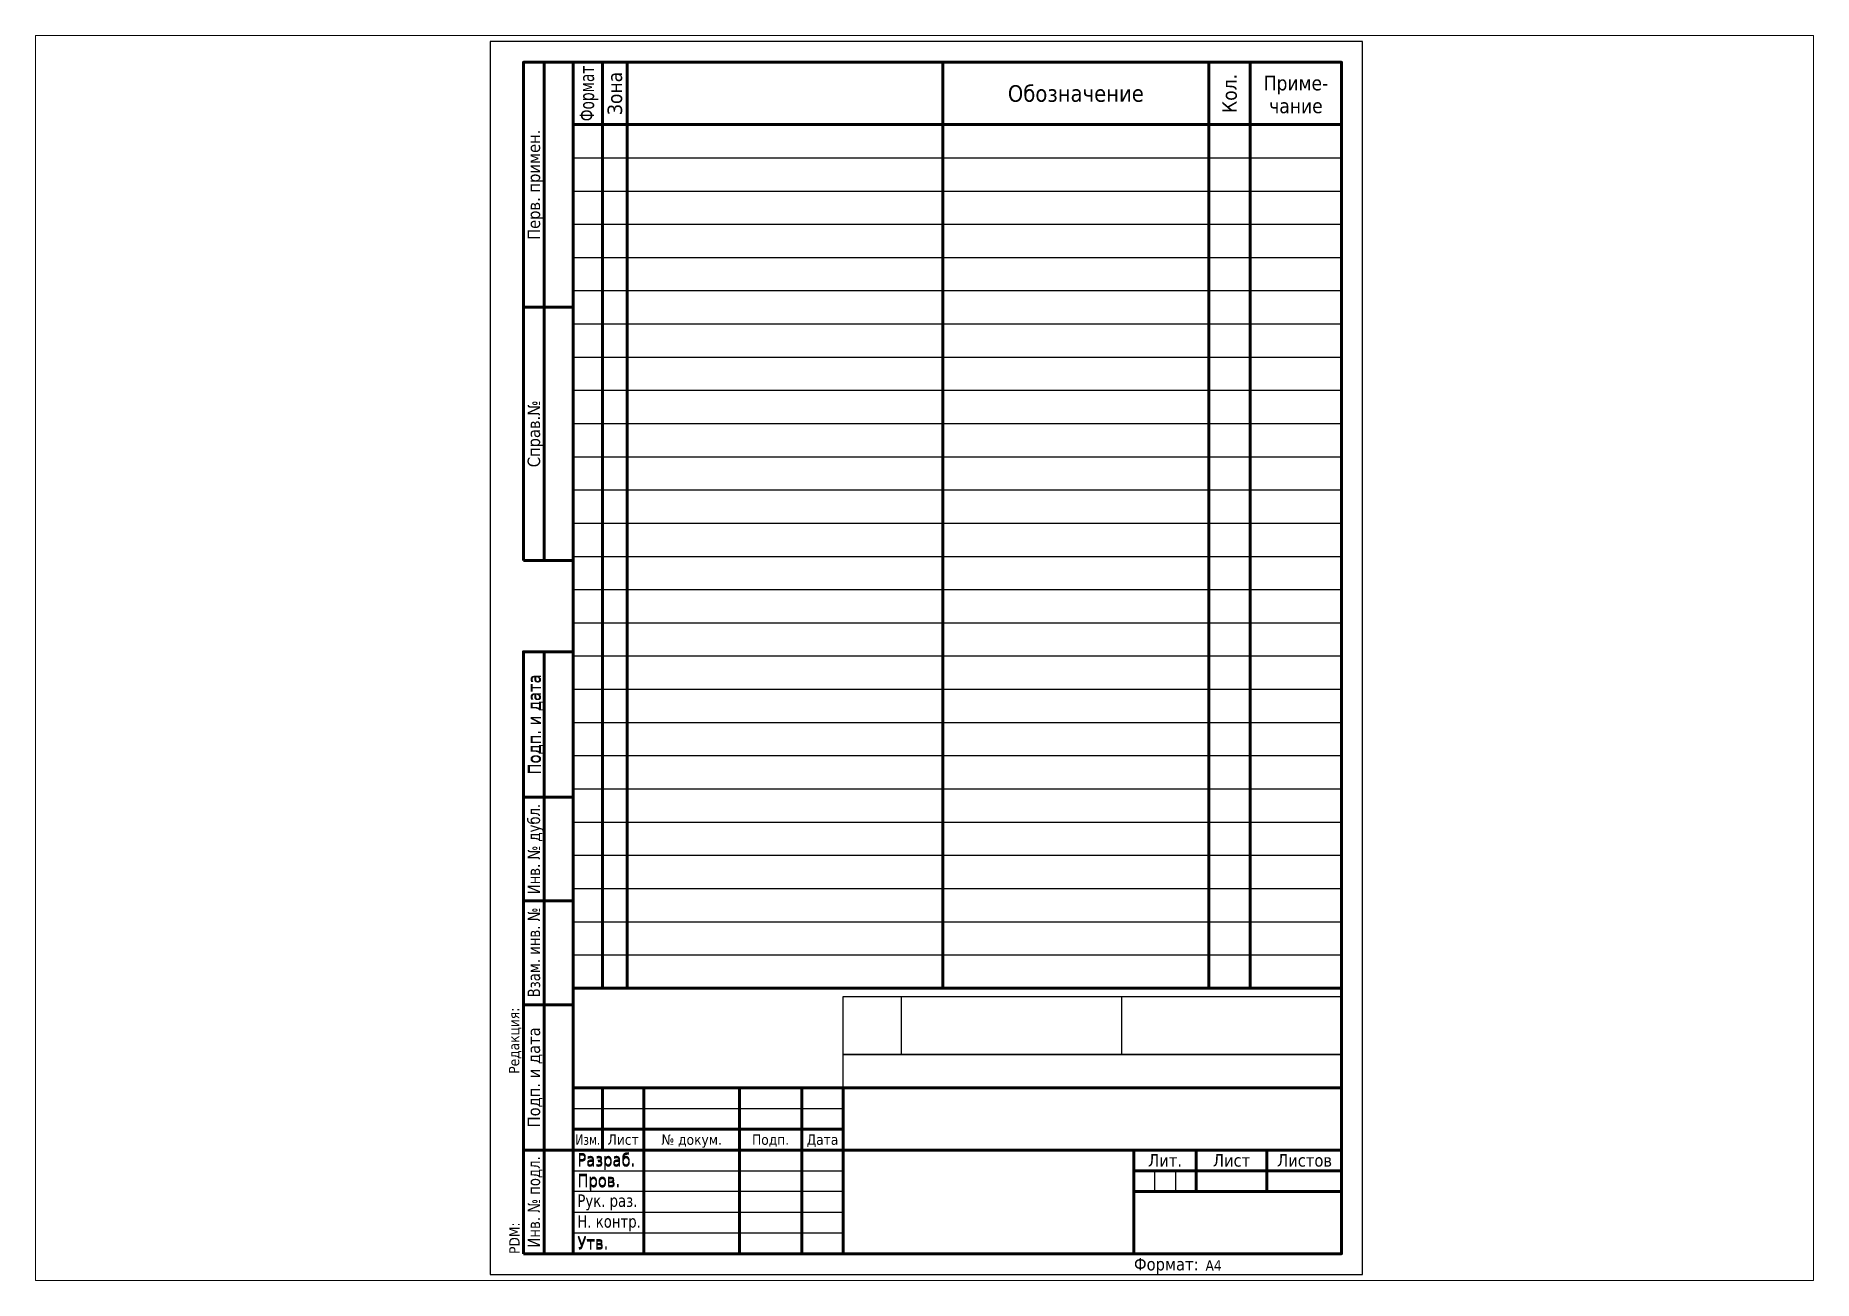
# Paper-space layout 'Layout1' of a CAD drawing. Header units: millimetres. Extents: x 29 to 262, y 20 to 183.
# The model-space entities are those that its viewports show. They can reach past a viewport. Long polylines and large blocks are cut down to what shows.
import ezdxf
from ezdxf.enums import TextEntityAlignment as Align

# ---------------------------------------------------------------- set-up
doc = ezdxf.new("R2010")
doc.units = ezdxf.units.MM
doc.header["$LTSCALE"] = 0.3
doc.layers.add('Текст', color=5, linetype='Continuous')
doc.styles.get("Standard").update_dxf_attribs({"font": 'tahoma.ttf'})

# ---------------------------------------------------------------- blocks, each defined once
blk = doc.blocks.new('*U10')
for p, q in [((-190, 40.01), (-190, 35.01)), ((-190, 40.01), (-190, 35.01)), ((-190, 30.01), (-190, 25.01)), ((-190, 30.01), (-190, 25.01)), ((-190, 20.01), (-190, 15.01)), ((-190, 20.01), (-190, 15.01))]:
    blk.add_line(p, q)
blk.add_lwpolyline([(-210, 0.01), (0, 0.01), (0, 297.01), (-210, 297.01)], close=True)
at = {"lineweight": 60}
for points in [[(-202, 172.01), (-190, 172.01), (-190, 292.01), (-202, 292.01)], [(-197, 292.01), (-202, 292.01), (-202, 233.01), (-197, 233.01)], [(-190, 292.01), (-190, 277.01), (-183, 277.01), (-183, 292.01)], [(-190, 292.01), (-5, 292.01), (-5, 5.01), (-190, 5.01)], [(-177, 277.01), (-177, 277.01), (-177, 292.01), (-171, 292.01), (-177, 292.01)], [(-177, 69.01), (-101, 69.01), (-101, 292.01), (-177, 292.01)], [(-101, 277.01), (-37, 277.01), (-37, 292.01), (-101, 292.01)], [(-27, 277.01), (-5, 277.01), (-5, 292.01), (-27, 292.01)], [(-197, 233.01), (-190, 233.01), (-190, 172.01), (-197, 172.01)], [(-202, 5.01), (-190, 5.01), (-190, 150.01), (-202, 150.01)], [(-197, 115.01), (-190, 115.01), (-190, 150.01), (-197, 150.01)], [(-197, 115.01), (-202, 115.01), (-202, 90.01), (-197, 90.01)], [(-197, 90.01), (-190, 90.01), (-190, 65.01), (-197, 65.01)], [(-197, 65.01), (-202, 65.01), (-202, 30.01), (-197, 30.01)], [(-190, 45.01), (-5, 45.01), (-5, 5.01), (-190, 5.01)], [(-183, 35.01), (-190, 35.01), (-190, 45.01), (-183, 45.01)], [(-173, 45.01), (-150, 45.01), (-150, 5.01), (-173, 5.01)], [(-135, 45.01), (-125, 45.01), (-125, 5.01), (-135, 5.01)], [(-125, 45.01), (-5, 45.01), (-5, 30.01), (-125, 30.01)], [(-190, 35.01), (-183, 35.01), (-183, 30.01), (-190, 30.01)], [(-183, 35.01), (-173, 35.01), (-173, 30.01), (-183, 30.01)], [(-173, 35.01), (-150, 35.01), (-150, 30.01), (-173, 30.01)], [(-150, 35.01), (-135, 35.01), (-135, 30.01), (-150, 30.01)], [(-135, 35.01), (-125, 35.01), (-125, 30.01), (-135, 30.01)], [(-197, 30.01), (-190, 30.01), (-190, 5.01), (-197, 5.01)], [(-55, 30.01), (-125, 30.01), (-125, 5.01), (-55, 5.01)], [(-55, 25.01), (-40, 25.01), (-40, 30.01), (-55, 30.01)], [(-23, 25.01), (-5, 25.01), (-5, 30.01), (-23, 30.01)], [(-55, 20.01), (-40, 20.01), (-40, 25.01), (-55, 25.01)], [(-40, 20.01), (-23, 20.01), (-23, 25.01), (-40, 25.01)], [(-23, 20.01), (-5, 20.01), (-5, 25.01), (-23, 25.01)]]:
    blk.add_lwpolyline(points, close=True, dxfattribs=at)
at = {"lineweight": -3}
for points in [[(-190, 277.01), (-190, 269.01), (-5, 269.01), (-5, 277.01)], [(-190, 269.01), (-190, 261.01), (-5, 261.01), (-5, 269.01)], [(-190, 261.01), (-190, 253.01), (-5, 253.01), (-5, 261.01)], [(-190, 253.01), (-190, 245.01), (-5, 245.01), (-5, 253.01)], [(-190, 245.01), (-190, 237.01), (-5, 237.01), (-5, 245.01)], [(-190, 237.01), (-190, 229.01), (-5, 229.01), (-5, 237.01)], [(-190, 229.01), (-190, 221.01), (-5, 221.01), (-5, 229.01)], [(-190, 221.01), (-190, 213.01), (-5, 213.01), (-5, 221.01)], [(-190, 213.01), (-190, 205.01), (-5, 205.01), (-5, 213.01)], [(-190, 205.01), (-190, 197.01), (-5, 197.01), (-5, 205.01)], [(-190, 197.01), (-190, 189.01), (-5, 189.01), (-5, 197.01)], [(-190, 189.01), (-190, 181.01), (-5, 181.01), (-5, 189.01)], [(-190, 181.01), (-190, 173.01), (-5, 173.01), (-5, 181.01)], [(-190, 173.01), (-190, 165.01), (-5, 165.01), (-5, 173.01)], [(-190, 165.01), (-190, 157.01), (-5, 157.01), (-5, 165.01)], [(-190, 157.01), (-190, 149.01), (-5, 149.01), (-5, 157.01)], [(-190, 149.01), (-190, 141.01), (-5, 141.01), (-5, 149.01)], [(-190, 141.01), (-190, 133.01), (-5, 133.01), (-5, 141.01)], [(-190, 133.01), (-190, 125.01), (-5, 125.01), (-5, 133.01)], [(-190, 125.01), (-190, 117.01), (-5, 117.01), (-5, 125.01)], [(-190, 117.01), (-190, 109.01), (-5, 109.01), (-5, 117.01)], [(-190, 109.01), (-190, 101.01), (-5, 101.01), (-5, 109.01)], [(-190, 101.01), (-190, 93.01), (-5, 93.01), (-5, 101.01)], [(-190, 93.01), (-190, 85.01), (-5, 85.01), (-5, 93.01)], [(-190, 85.01), (-190, 77.01), (-5, 77.01), (-5, 85.01)]]:
    blk.add_lwpolyline(points, dxfattribs=at)
at = {"lineweight": 60}
for points in [[(-190, 277.01), (-5, 277.01)], [(-183, 69.01), (-183, 277.01), (-177, 277.01), (-177, 69.01)], [(-37, 69.01), (-37, 277.01), (-27, 277.01), (-27, 69.01)], [(-190, 69.01), (-5, 69.01)], [(-190, 60.01), (-190, 5.01)]]:
    blk.add_lwpolyline(points, dxfattribs=at)
at = {"ltscale": 0.5}
for points in [[(-125, 67.01), (-5, 67.01), (-5, 53.01), (-125, 53.01)], [(-111, 67.01), (-58, 67.01), (-58, 53.01), (-111, 53.01)], [(-125, 53.01), (-5, 53.01), (-5, 45.01), (-125, 45.01)], [(-190, 40.01), (-125, 40.01), (-125, 35.01), (-190, 35.01)], [(-190, 25.01), (-125, 25.01), (-125, 20.01), (-190, 20.01)], [(-50, 25.01), (-45, 25.01), (-45, 20.01), (-50, 20.01)], [(-190, 15.01), (-125, 15.01), (-125, 10.01), (-190, 10.01)]]:
    blk.add_lwpolyline(points, close=True, dxfattribs=at)
for points in [[(-190, 5.01), (-173, 5.01)], [(-150, 5.01), (-135, 5.01)]]:
    blk.add_lwpolyline(points, dxfattribs=at)
at = {"lineweight": -3, "width": 0.8}
blk.add_text('Формат', height=3.5, rotation=90, dxfattribs=at).set_placement((-186.75, 284.51), align=Align.MIDDLE_CENTER)
at = {"lineweight": -3}
for s, p in [('Зона', (-180, 284.51)), ('Кол.', (-32, 284.51))]:
    blk.add_text(s, height=3.5, rotation=90, dxfattribs=at).set_placement(p, align=Align.MIDDLE_CENTER)
for s, height, p in [('Приме-', 3.5, (-16, 287.01)), ('Обозначение', 4, (-69, 284.51)), ('чание', 3.5, (-16, 281.51))]:
    blk.add_text(s, height=height, dxfattribs=at).set_placement(p, align=Align.MIDDLE_CENTER)
for s, p in [('Перв. примен.', (-199.5, 262.51)), ('Перв. примен.', (-199.5, 262.51)), ('Справ.№', (-199.5, 202.51)), ('Справ.№', (-199.5, 202.51)), ('Подп. и дата', (-199.5, 132.51)), ('Подп. и дата', (-199.3, 132.51)), ('Подп. и дата', (-199.5, 47.51)), ('Подп. и дата', (-199.5, 47.51))]:
    blk.add_text(s, height=3, rotation=90).set_placement(p, align=Align.MIDDLE_CENTER)
at = {"width": 0.9}
for s, p in [('Инв. № дубл.', (-199.5, 102.51)), ('Инв. № дубл.', (-199.5, 102.51)), ('Взам. инв. №', (-199.5, 77.58)), ('Взам. инв. №', (-199.5, 77.58)), ('Инв. № подл.', (-199.5, 17.51)), ('Инв. № подл.', (-199.5, 17.51))]:
    blk.add_text(s, height=3, rotation=90, dxfattribs=at).set_placement(p, align=Align.MIDDLE_CENTER)
for s, p in [('Редакция:', (-203.02, 48.38)), ('PDM: ', (-202.93, 4.97))]:
    blk.add_text(s, height=2.5, rotation=90).set_placement(p)
at = {"width": 0.86}
blk.add_text('Изм.', height=2.5, dxfattribs=at).set_placement((-186.5, 32.51), align=Align.MIDDLE_CENTER)
blk.add_text('Изм.', height=2.5, dxfattribs=at).set_placement((-186.5, 32.51), align=Align.MIDDLE_CENTER)
for s, height, p in [('Лист', 2.5, (-178, 32.51)), ('Лист', 2.5, (-178, 32.51)), ('№ докум.', 2.5, (-161.5, 32.51)), ('№ докум.', 2.5, (-161.5, 32.51)), ('Подп.', 2.5, (-142.5, 32.51)), ('Подп.', 2.5, (-142.5, 32.51)), ('Дата', 2.5, (-130, 32.51)), ('Дата', 2.5, (-130, 32.51)), ('Лит.', 3, (-47.5, 27.51)), ('Лит.', 3, (-47.5, 27.51)), ('Лист', 3, (-31.5, 27.51)), ('Лист', 3, (-31.5, 27.51)), ('Листов', 3, (-13.91, 27.51)), ('Листов', 3, (-13.91, 27.51))]:
    blk.add_text(s, height=height).set_placement(p, align=Align.MIDDLE_CENTER)
for s, p in [('Разраб.', (-189.01, 27.81)), ('Разраб.', (-189, 27.51)), ('Разраб.', (-189, 27.51)), ('Пров.', (-189.01, 22.81)), ('Пров.', (-189, 22.51)), ('Пров.', (-189, 22.51)), ('Утв.', (-189.01, 7.81)), ('Утв.', (-189, 7.51)), ('Утв.', (-189, 7.51)), ('Формат:', (-55, 2.51)), ('Формат:', (-55, 2.51))]:
    blk.add_text(s, height=3).set_placement(p, align=Align.MIDDLE_LEFT)
at = {"width": 0.9}
blk.add_text('Рук. раз.', height=3, dxfattribs=at).set_placement((-189.01, 17.81), align=Align.MIDDLE_LEFT)
blk.add_text('Н. контр.', height=3, dxfattribs=at).set_placement((-189.01, 11.31))
at = {"flags": 8}
for tag, p in [('ПЕРВ_ПРИМЕН', (-191.33, 261.52)), ('А_СПРАВ_№', (-191.5, 199.59)), ('А_ИНВ_№_ДУБЛ', (-191.27, 103)), ('А_ВЗАМ_ИНВ_№', (-191.35, 77.62)), ('А_ИНВ_№_ПОДЛ', (-191.4, 16.77))]:
    blk.add_attdef(tag, text='', height=4, rotation=90, dxfattribs=at).set_placement(p, align=Align.CENTER)
for tag, rotation, width, p, p2 in [('А_П_ИНВ_№_ДУБЛ_ДАТА', 90.0226, 0.203989, (-191.56, 139.01), (-191.56, 149.17)), ('А_П_ИНВ_№_ДУБЛ', 89.9976, 0.534086, (-191.41, 115.61), (-191.41, 135.58)), ('А_П_ИНВ_№_ПОДЛ_ДАТА', 90.0115, 0.205176, (-191.36, 53.54), (-191.37, 63.95)), ('А_П_ИНВ_№_ПОДЛ', 90.0184, 0.51569, (-191.38, 31.17), (-191.39, 50.91))]:
    blk.add_attdef(tag, text='', height=3, rotation=rotation, dxfattribs=dict(at, width=width)).set_placement(p, p2, align=Align.FIT)
for tag, p in [('DWG_DOC_VER', (-203.02, 64.96)), ('SWEPDM_DOC_ID', (-202.87, 13.78))]:
    blk.add_attdef(tag, p, '', height=2.5, rotation=90, dxfattribs=at)
at = {"ltscale": 0.3, "flags": 8}
for tag, p in [('ИИ_НОМЕР_ИЗМЕНЕНИЯ', (-186.35, 36.2)), ('ИИ_НОМЕР_ЗАМЕНЫ', (-178.26, 36.2))]:
    blk.add_attdef(tag, text='', height=2.5, dxfattribs=at).set_placement(p, align=Align.CENTER)
at = {"ltscale": 0.3, "width": 0.95, "flags": 8}
blk.add_attdef('ИИ_ОБОЗНАЧЕНИЕ', text='', height=2.5, dxfattribs=at).set_placement((-162.21, 36.22), align=Align.CENTER)
at = {"ltscale": 0.3, "flags": 8}
for tag, width, p, p2 in [('А_ФАМИЛИЯ', 0.672694, (-149.38, 36.24), (-135.75, 36.24)), ('А_ДАТА', 0.737412, (-134.58, 36.25), (-125.41, 36.25))]:
    blk.add_attdef(tag, text='', height=2.5, dxfattribs=dict(at, width=width)).set_placement(p, p2, align=Align.FIT)
at = {"flags": 8}
blk.add_attdef('ОБОЗНАЧЕНИЕ', text='', height=6, dxfattribs=at).set_placement((-65, 37.5), align=Align.MIDDLE_CENTER)
for tag, p in [('П_РАЗРАБ', (-172.32, 26.53)), ('П_ПРОВ', (-172.32, 21.53)), ('П_РУКРАЗР', (-172.33, 16.53)), ('П_Н_КОНТР', (-172.32, 11.53)), ('П_УТВ', (-172.32, 6.53)), ('ФОРМАТ', (-37.78, 0.95))]:
    blk.add_attdef(tag, p, '', height=2.5, dxfattribs=at)
for tag, height, p in [('П_РАЗРАБ_ЭП', 2.5, (-142.79, 26.65)), ('НАИМЕНОВАНИЕ_СТР1', 4, (-89.97, 25.5)), ('П_ПРОВ_ЭП', 2.5, (-142.79, 21.49)), ('НАИМЕНОВАНИЕ_СТР2', 4, (-89.93, 21.08)), ('ЛИСТ', 3, (-31.5, 21.03)), ('ЛИСТОВ', 3, (-13.99, 20.82)), ('П_РУКРАЗР_ЭП', 2.5, (-142.8, 16.65)), ('НАИМЕНОВАНИЕ_СТР3', 4, (-89.92, 16.69)), ('П_Н_КОНТР_ЭП', 2.5, (-142.79, 11.65)), ('НАИМЕНОВАНИЕ_СТР4', 4, (-89.99, 12.21)), ('П_УТВ_ЭП', 2.5, (-142.79, 6.65))]:
    blk.add_attdef(tag, text='', height=height, dxfattribs=at).set_placement(p, align=Align.CENTER)
at = {"width": 0.737412, "flags": 8}
for tag, p in [('П_РАЗРАБ_ДАТА', (-135.01, 27.41)), ('П_ПРОВ_ДАТА', (-135.01, 22.16)), ('П_РУКРАЗР_ДАТА', (-135.02, 17.41)), ('П_Н_КОНТР_ДАТА', (-135.01, 12.16)), ('П_УТВ_ДАТА', (-135.01, 8.16))]:
    blk.add_attdef(tag, text='', height=2.5, dxfattribs=at).set_placement(p, align=Align.MIDDLE_LEFT)
at = {"width": 0.444082, "flags": 8}
blk.add_attdef('ЛИТ', text='', height=3, dxfattribs=at).set_placement((-54.26, 21.01), (-50.72, 21.01), align=Align.FIT)

msp = doc.modelspace()

# ---------------------------------------------------------------- block references
ref = msp.add_blockref('*U10', (0.44, -0.02))
ref.add_attrib('ФОРМАТ', 'А4', (-37.34, 0.93), dxfattribs={"height": 2.5})

psp = doc.layouts.get("Layout1")

# ---------------------------------------------------------------- viewports
at = {"layer": 'Текст'}
psp.add_viewport(center=(145.34, 101.81), size=(232.55, 162.8987), view_center_point=(-105, 148.5), view_height=299.8742, dxfattribs=at)

doc.saveas('drawing.dxf')
